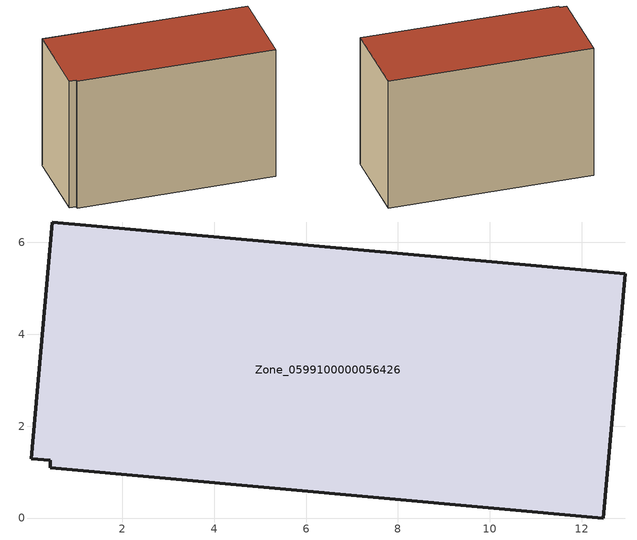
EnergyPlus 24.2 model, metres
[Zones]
Zone_0599100000056426
 floor ground (C_G): 12.95,5.32 12.47,0 0.43,1.1 0.43,1.26 0.01,1.29 0.48,6.45 z0
 wall outside (C_F): 12.95,5.32 0.48,6.45 0.01,1.29 0.43,1.26 0.43,1.1 12.47,0 12.95,5.32 z0:8.48
 roof outside (C_R): 12.47,0 12.95,5.32 0.48,6.45 0.01,1.29 0.43,1.26 0.43,1.1 z8.48
[BUILDING]
Pand.0599100000056426: North Axis=0; Terrain=City; Loads Convergence Tolerance Value=0.04; Temperature Convergence Tolerance Value=0.4; Solar Distribution=FullExterior; Maximum Number of Warmup Days=25; Minimum Number of Warmup Days=1
[Site:Location]
Rotterdam.The.Hague.AP_ZH_NLD Design_Conditions: Latitude=51.96; Longitude=4.45; Time Zone=1; Elevation=-4.5
[SITE:GROUNDTEMPERATURE:BUILDINGSURFACE]
18, 18, 18, 18, 18, 18, 18, 18, 18, 18, 18, 18
[MATERIAL] Thermal Absorptance=0.9; Solar Absorptance=0.7; Visible Absorptance=0.7
Name | Roughness | Thickness | Conductivity | Density | Specific Heat
G.TC.1992-2005 | MediumSmooth | 0.15 | 0.06 | 540 | 1210
F.TC.1992-2005 | Rough | 0.3 | 0.12 | 1920 | 840
R.TC.1992-2005 | MediumRough | 0.2 | 0.08 | 1500 | 1000
[CONSTRUCTION]
C_G: G.TC.1992-2005
C_F: F.TC.1992-2005
C_R: R.TC.1992-2005
[ZONE]
Zone_0599100000056426: Type=1; Multiplier=1; Ceiling Height=Autocalculate; Volume=Autocalculate; Floor Area=autocalculate; Part of Total Floor Area=Yes
[ZONEINFILTRATION:DESIGNFLOWRATE]
Infil_Zone_0599100000056426: Zone or ZoneList or Space or SpaceList=Zone_0599100000056426; Schedule=AlwaysOn; Design Flow Rate Calculation Method=Flow/Area; Flow Rate per Floor Area=0.0015; Constant Term Coefficient=1; Temperature Term Coefficient=0; Velocity Term Coefficient=0; Velocity Squared Term Coefficient=0
[HVACTEMPLATE:ZONE:IDEALLOADSAIRSYSTEM]
Zone_0599100000056426: Maximum Heating Supply Air Temperature=50; Minimum Cooling Supply Air Temperature=13; Maximum Heating Supply Air Humidity Ratio=0.0156; Minimum Cooling Supply Air Humidity Ratio=0.0077; Heating Limit=NoLimit; Cooling Limit=NoLimit; Dehumidification Control Type=ConstantSensibleHeatRatio; Cooling Sensible Heat Ratio=0.7; Dehumidification Setpoint=60; Humidification Control Type=None; Humidification Setpoint=30; Outdoor Air Method=None; Outdoor Air Flow Rate per Person=0.00944; Outdoor Air Flow Rate per Zone Floor Area=0; Outdoor Air Flow Rate per Zone=0; Demand Controlled Ventilation Type=None; Outdoor Air Economizer Type=NoEconomizer; Heat Recovery Type=None; Sensible Heat Recovery Effectiveness=0.7; Latent Heat Recovery Effectiveness=0.65
[ZONECONTROL:THERMOSTAT]
ThermostatControl_Zone_0599100000056426: Zone or ZoneList=Zone_0599100000056426; Control Type Schedule=DualSetpointControlType; Control 1=Thermostat_Zone_0599100000056426; Temperature Difference Between Cutout And Setpoint=0
[THERMOSTATSETPOINT:DUALSETPOINT]
Thermostat_Zone_0599100000056426: Heating Setpoint Temperature Schedule=HeatingSetpoint_Zone_0599100000056426; Cooling Setpoint Temperature Schedule=CoolingSetpoint_Zone_0599100000056426
[SCHEDULE:COMPACT]
HeatingSetpoint_Zone_0599100000056426: Through: 12/31, For: AllDays, Until: 24:00, 21
CoolingSetpoint_Zone_0599100000056426: Through: 12/31, For: AllDays, Until: 24:00, 24
DualSetpointControlType: Through: 12/31, For: AllDays, Until: 24:00, 4
AlwaysOn: Through: 12/31, For: AllDays, Until: 24:00, 1
